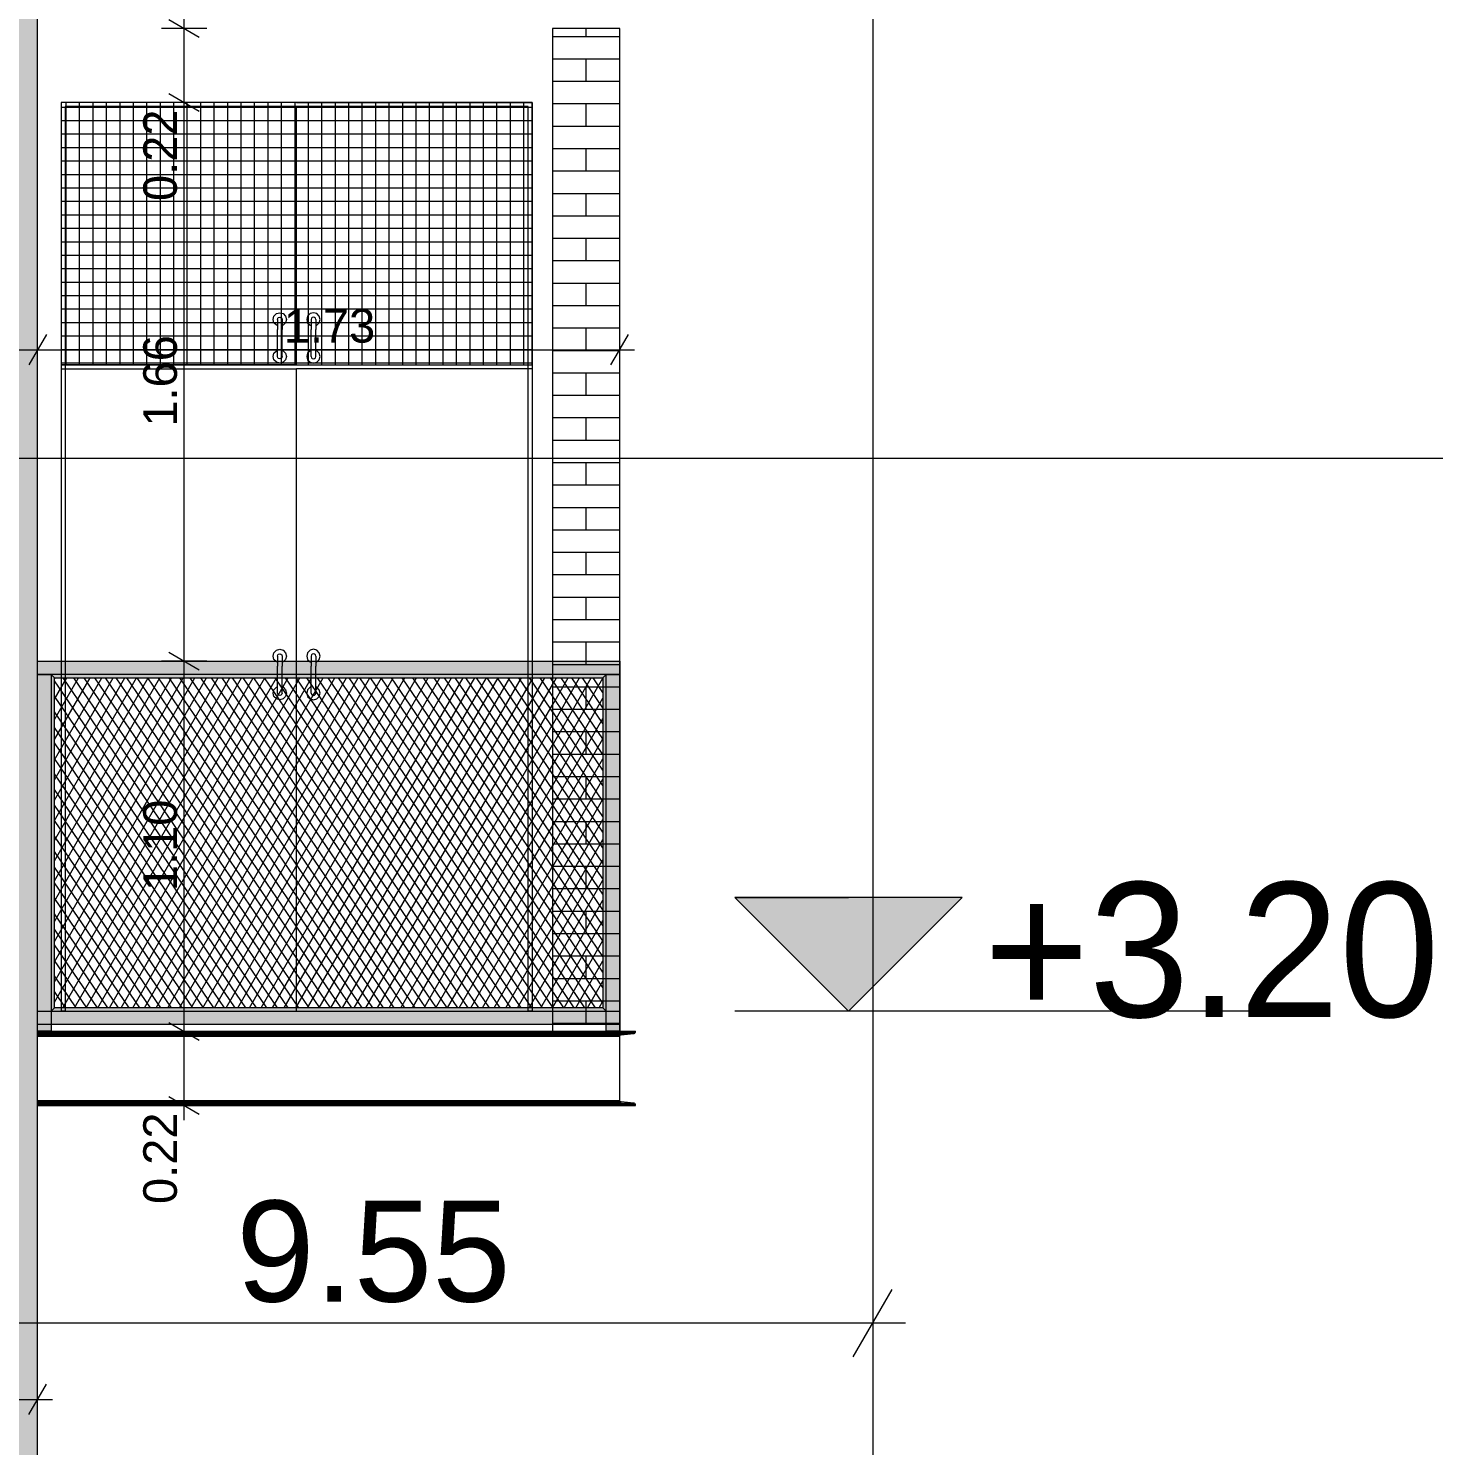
# Model space of a CAD drawing. Header units: millimetres. Extents: x 475206255 to 476720147, y 4620882299 to 4621447368.
# Drawn here: x 475391943 to 475396119, y 4621085616 to 4621089827 of the extents above; entities that cross this region are included whole.
import ezdxf

# ---------------------------------------------------------------- set-up
doc = ezdxf.new("R2010")
doc.units = ezdxf.units.MM
doc.header["$MEASUREMENT"] = 0
doc.set_wipeout_variables(frame=1)
doc.linetypes.add('Wipeout_Contour', pattern=[1000, 0, -1000])
for name, color, linetype, lineweight in [('0_Pen_No__1_Pen_No__250', 7, 'Continuous', 0), ('0_Pen_No__250_Pen_No__142', 142, 'Continuous', 0), ('Dimensioning - General_Pen_No__142', 142, 'Continuous', 0), ('New_2D Drafting - General_Pen_No__250', 7, 'Continuous', 0), ('New_2D Drafting - General_Pen_No__30_Pen_No__9_Pen_No__9_Pen_No__253', 252, 'Continuous', 0), ('New_2D Drafting - General_Pen_No__30_Pen_No__9_Pen_No__9_Pen_No__255', 255, 'Continuous', 0), ('New_2D Drafting - General_Pen_No__30_Pen_No__9_Pen_No__9_Pen_No__7', 7, 'Continuous', 0), ('New_2D Drafting - General_Pen_No__4', 7, 'Continuous', 0), ('New_2D Drafting - General_Pen_No__7', 7, 'Continuous', 0), ('New_reg_nak_Pen_No__7', 7, 'Continuous', 0), ('New_Structural - Bearing_Pen_No__1', 1, 'Continuous', 0), ('New_Structural - Bearing_Pen_No__250', 7, 'Continuous', 0), ('Structural - Bearing_Pen_No__7', 7, 'Continuous', 0), ('zoma_Pen_No__1', 1, 'Continuous', 0), ('zoma_Pen_No__1_Pen_No__142', 142, 'Continuous', 0), ('zoma_Pen_No__5_Pen_No__142', 142, 'Continuous', 0)]:
    doc.layers.add(name, color=color, linetype=linetype, lineweight=lineweight)
for name, color, linetype in [('Dimensioning - General', 7, 'Continuous'), ('New_2D Drafting - General_Pen_No__30_Pen_No__9_Pen_No__9', 7, 'Continuous'), ('zoma', 7, 'Continuous'), ('zoma_Pen_No__5', 7, 'Continuous')]:
    doc.layers.add(name, color=color, linetype=linetype)
doc.layers.add('New_2D Drafting - General_Pen_No__254', color=7, linetype='Continuous', lineweight=0, true_color=0xcccccc)
doc.layers.add('New_2D Drafting - General_Pen_No__30_Pen_No__9_Pen_No__9_Pen_No__254', color=7, linetype='Continuous', lineweight=0, true_color=0xcccccc)
doc.styles.add('GENERATED_STYLE_2', font='arial.ttf')
doc.styles.add('GENERATED_STYLE_4', font='ACADMTAV.TTF')
doc.dimstyles.new('GENERATED_STYLE__1', dxfattribs={"dimtxt": 100, "dimasz": 68.640772, "dimexe": 0.18, "dimexo": 0.0625, "dimgap": 0, "dimtad": 1, "dimlfac": 0.001, "dimzin": 0, "dimdsep": 46, "dimtxsty": 'GENERATED_STYLE_2', "dimblk": 'ARROWHEAD_2', "dimblk1": 'ARROWHEAD_2', "dimblk2": 'ARROWHEAD_2', "dimcen": 0.09, "dimse1": 1, "dimse2": 1, "dimclrd": 142, "dimclre": 142, "dimclrt": 142, "dimadec": 0, "dimazin": 0, "dimtfac": 1, "dimtdec": 4, "dimtmove": 0, "dimatfit": 3, "dimfxl": 1, "dimtolj": 1, "dimtzin": 0, "dimarcsym": 0})
doc.dimstyles.new('GENERATED_STYLE__13', dxfattribs={"dimtxt": 300, "dimasz": 152, "dimexe": 0.18, "dimexo": 3, "dimgap": 0, "dimtad": 1, "dimtih": 1, "dimtoh": 1, "dimlfac": 0.001, "dimzin": 0, "dimdsep": 46, "dimtxsty": 'GENERATED_STYLE_2', "dimblk": 'ARROWHEAD_2', "dimblk1": 'ARROWHEAD_2', "dimblk2": 'ARROWHEAD_2', "dimcen": 0.09, "dimclrd": 1, "dimclre": 1, "dimclrt": 1, "dimadec": 0, "dimazin": 0, "dimtfac": 1, "dimtdec": 4, "dimtmove": 0, "dimatfit": 3, "dimfxl": 1, "dimtolj": 1, "dimtzin": 0, "dimarcsym": 0})
doc.dimstyles.new('GENERATED_STYLE__18', dxfattribs={"dimtxt": 100, "dimasz": 68.640772, "dimexe": 0.18, "dimexo": 0.0625, "dimgap": 0, "dimtad": 1, "dimtih": 1, "dimtoh": 1, "dimlfac": 0.001, "dimzin": 0, "dimdsep": 46, "dimtxsty": 'GENERATED_STYLE_2', "dimblk": 'ARROWHEAD_2', "dimblk1": 'ARROWHEAD_2', "dimblk2": 'ARROWHEAD_2', "dimcen": 0.09, "dimse1": 1, "dimse2": 1, "dimclrd": 142, "dimclre": 142, "dimclrt": 142, "dimadec": 0, "dimazin": 0, "dimtfac": 1, "dimtdec": 4, "dimtmove": 0, "dimatfit": 3, "dimfxl": 1, "dimtolj": 1, "dimtzin": 0, "dimarcsym": 0})

# ---------------------------------------------------------------- blocks, each defined once
blk = doc.blocks.new('*D297', base_point=(475826095.8, 4621095193.2))
at = {"layer": 'zoma_Pen_No__1', "color": 1, "linetype": 'Continuous', "lineweight": 0, "transparency": 16777216}
for p, q in [((475391470.4, 4621086129.8), (475391470.4, 4621085829.8)), ((475394452.4, 4621086129.8), (475394452.4, 4621085829.8)), ((475391528.1, 4621086079.8), (475391412.7, 4621085879.8)), ((475394394.6, 4621085879.8), (475394510.1, 4621086079.8)), ((475391470.4, 4621085979.8), (475391372.6, 4621085979.8)), ((475394452.4, 4621085979.8), (475391470.4, 4621085979.8)), ((475394550.2, 4621085979.8), (475394452.4, 4621085979.8))]:
    blk.add_line(p, q, dxfattribs=at)
at = {"layer": 'zoma_Pen_No__1', "color": 1, "lineweight": 0, "transparency": 16777216, "insert": (475392561, 4621086039.8), "char_height": 300, "attachment_point": 7, "style": 'GENERATED_STYLE_2'}
blk.add_mtext('\\A1;{\\pql;\\fArial|b0|i0|c204|p0;\\W1.000000;9.55}', dxfattribs=at)
blk = doc.blocks.new('ARROWHEAD_2')
at = {"color": 0, "linetype": 'Continuous', "lineweight": 0}
for p, q in [((-0.378, -0.655), (0.378, 0.655)), ((0, 0), (-1, 0))]:
    blk.add_line(p, q, dxfattribs=at)
blk = doc.blocks.new('Line_7', base_point=(475390544.6, 4621088549.8))
at = {"layer": 'zoma_Pen_No__5_Pen_No__142', "color": 142, "linetype": 'Continuous', "lineweight": 0}
blk.add_line((475390644.6, 4621088549.8), (475404114.8, 4621088549.8), dxfattribs=at)
blk = doc.blocks.new('*D2054', base_point=(475826095.8, 4621095193.2))
at = {"layer": 'Dimensioning - General_Pen_No__142', "color": 142, "linetype": 'Continuous', "lineweight": 0, "transparency": 16777216}
for p, q in [((475388000.1, 4621085685.7), (475388000.1, 4621085821.2)), ((475391970.9, 4621085685.7), (475391970.9, 4621085821.2)), ((475388026.2, 4621085798.6), (475387974.1, 4621085708.3)), ((475391944.8, 4621085708.3), (475391997, 4621085798.6)), ((475388000.1, 4621085753.4), (475391970.9, 4621085753.4)), ((475391970.9, 4621085753.4), (475392015.1, 4621085753.4))]:
    blk.add_line(p, q, dxfattribs=at)
at = {"layer": 'Dimensioning - General_Pen_No__142', "color": 142, "lineweight": 0, "transparency": 16777216, "insert": (475389852.1, 4621085773.4), "char_height": 100, "attachment_point": 7, "style": 'GENERATED_STYLE_2'}
blk.add_mtext('\\A1;{\\pql;\\fArial|b0|i0|c204|p0;\\W1.000000;3.97}', dxfattribs=at)
blk = doc.blocks.new('*D2070', base_point=(475826095.8, 4621095193.2))
at = {"layer": 'Dimensioning - General_Pen_No__142', "color": 142, "linetype": 'Continuous', "lineweight": 0, "transparency": 16777216}
for p, q in [((475392361.2, 4621086873.1), (475392451.5, 4621086821)), ((475392474.1, 4621086847), (475392338.6, 4621086847)), ((475392406.3, 4621086627), (475392406.3, 4621086847)), ((475392361.2, 4621086653.1), (475392451.5, 4621086601)), ((475392474.1, 4621086627), (475392338.6, 4621086627)), ((475392406.3, 4621086582.9), (475392406.3, 4621086627))]:
    blk.add_line(p, q, dxfattribs=at)
at = {"layer": 'Dimensioning - General_Pen_No__142', "color": 142, "lineweight": 0, "transparency": 16777216, "insert": (475392386.3, 4621086334), "char_height": 100, "attachment_point": 7, "rotation": 90, "style": 'GENERATED_STYLE_2'}
blk.add_mtext('\\A1;{\\pql;\\fArial|b0|i0|c204|p0;\\W1.000000;0.22}', dxfattribs=at)
blk = doc.blocks.new('*D2071', base_point=(475826095.8, 4621095193.2))
at = {"layer": 'Dimensioning - General_Pen_No__142', "color": 142, "linetype": 'Continuous', "lineweight": 0, "transparency": 16777216}
for p, q in [((475392361.2, 4621087973.1), (475392451.5, 4621087921)), ((475392474.1, 4621087947.1), (475392338.6, 4621087947.1)), ((475392406.3, 4621086847), (475392406.3, 4621087947.1)), ((475392361.2, 4621086873.1), (475392451.5, 4621086821)), ((475392474.1, 4621086847), (475392338.6, 4621086847))]:
    blk.add_line(p, q, dxfattribs=at)
at = {"layer": 'Dimensioning - General_Pen_No__142', "color": 142, "lineweight": 0, "transparency": 16777216, "insert": (475392386.3, 4621087263.6), "char_height": 100, "attachment_point": 7, "rotation": 90, "style": 'GENERATED_STYLE_2'}
blk.add_mtext('\\A1;{\\pql;\\fArial|b0|i0|c204|p0;\\W1.000000;1.10}', dxfattribs=at)
blk = doc.blocks.new('*D2072', base_point=(475826095.8, 4621095193.2))
at = {"layer": 'Dimensioning - General_Pen_No__142', "color": 142, "linetype": 'Continuous', "lineweight": 0, "transparency": 16777216}
for p, q in [((475392474.1, 4621089607.1), (475392338.6, 4621089607.1)), ((475392361.2, 4621089633.1), (475392451.5, 4621089581)), ((475392406.3, 4621087947.1), (475392406.3, 4621089607.1)), ((475392361.2, 4621087973.1), (475392451.5, 4621087921)), ((475392474.1, 4621087947.1), (475392338.6, 4621087947.1))]:
    blk.add_line(p, q, dxfattribs=at)
at = {"layer": 'Dimensioning - General_Pen_No__142', "color": 142, "lineweight": 0, "transparency": 16777216, "char_height": 100, "attachment_point": 7, "rotation": 90, "style": 'GENERATED_STYLE_2'}
for s, insert in [('\\A1;{\\pql;\\fArial|b0|i0|c204|p0;\\W1.000000;0.22}', (475392386.3, 4621089314)), ('\\A1;{\\pql;\\fArial|b0|i0|c204|p0;\\W1.000000;1.66}', (475392386.3, 4621088643.6))]:
    blk.add_mtext(s, dxfattribs=dict(at, insert=insert))
blk = doc.blocks.new('*D2073', base_point=(475826095.8, 4621095193.2))
at = {"layer": 'Dimensioning - General_Pen_No__142', "color": 142, "linetype": 'Continuous', "lineweight": 0, "transparency": 16777216}
for p, q in [((475392361.2, 4621089853.1), (475392451.5, 4621089801)), ((475392474.1, 4621089827), (475392338.6, 4621089827)), ((475392406.3, 4621089607.1), (475392406.3, 4621089827)), ((475392474.1, 4621089607.1), (475392338.6, 4621089607.1)), ((475392361.2, 4621089633.1), (475392451.5, 4621089581))]:
    blk.add_line(p, q, dxfattribs=at)
blk = doc.blocks.new('*D2074', base_point=(475826095.8, 4621095193.2))
at = {"layer": 'Dimensioning - General_Pen_No__142', "color": 142, "linetype": 'Continuous', "lineweight": 0, "transparency": 16777216}
for p, q in [((475392361.2, 4621090073.1), (475392451.5, 4621090021)), ((475392474.1, 4621090047), (475392338.6, 4621090047)), ((475392406.3, 4621089827), (475392406.3, 4621090047)), ((475392361.2, 4621089853.1), (475392451.5, 4621089801)), ((475392474.1, 4621089827), (475392338.6, 4621089827))]:
    blk.add_line(p, q, dxfattribs=at)
blk = doc.blocks.new('*D2246', base_point=(475826095.8, 4621095193.2))
at = {"layer": 'Dimensioning - General_Pen_No__142', "color": 142, "linetype": 'Continuous', "lineweight": 0, "transparency": 16777216}
for p, q in [((475388000.1, 4621088804.3), (475388000.1, 4621088939.8)), ((475391970.9, 4621088804.3), (475391970.9, 4621088939.8)), ((475388026.2, 4621088917.2), (475387974.1, 4621088826.9)), ((475391997, 4621088917.2), (475391944.8, 4621088826.9)), ((475388000.1, 4621088872), (475391970.9, 4621088872))]:
    blk.add_line(p, q, dxfattribs=at)
at = {"layer": 'Dimensioning - General_Pen_No__142', "color": 142, "lineweight": 0, "transparency": 16777216, "insert": (475389852.1, 4621088892), "char_height": 100, "attachment_point": 7, "style": 'GENERATED_STYLE_2'}
blk.add_mtext('\\A1;{\\pql;\\fArial|b0|i0|c204|p0;\\W1.000000;3.97}', dxfattribs=at)
blk = doc.blocks.new('*D2247', base_point=(475826095.8, 4621095193.2))
at = {"layer": 'Dimensioning - General_Pen_No__142', "color": 142, "linetype": 'Continuous', "lineweight": 0, "transparency": 16777216}
for p, q in [((475391970.9, 4621088804.3), (475391970.9, 4621088939.8)), ((475393700.6, 4621088804.3), (475393700.6, 4621088939.8)), ((475391997, 4621088917.2), (475391944.8, 4621088826.9)), ((475393674.5, 4621088826.9), (475393726.7, 4621088917.2)), ((475391970.9, 4621088872), (475393700.6, 4621088872)), ((475393700.6, 4621088872), (475393744.8, 4621088872))]:
    blk.add_line(p, q, dxfattribs=at)
at = {"layer": 'Dimensioning - General_Pen_No__142', "color": 142, "lineweight": 0, "transparency": 16777216, "insert": (475392702.3, 4621088892), "char_height": 100, "attachment_point": 7, "style": 'GENERATED_STYLE_2'}
blk.add_mtext('\\A1;{\\pql;\\fArial|b0|i0|c204|p0;\\W1.000000;1.73}', dxfattribs=at)

msp = doc.modelspace()

# ---------------------------------------------------------------- hatches: boundary and pattern name
at = {"layer": '0_Pen_No__250_Pen_No__142', "linetype": 'Continuous', "lineweight": 0}
msp.add_hatch(color=142, dxfattribs=at).paths.add_polyline_path([(475394380.615, 4621086906.78), (475394718.144, 4621087244.473), (475394042.921, 4621087244.309)])
at = {"layer": 'New_2D Drafting - General_Pen_No__254', "linetype": 'Continuous', "lineweight": 0, "true_color": 0xcccccc}
h = msp.add_hatch(dxfattribs=at)
h.set_pattern_fill('GRID_100X100', color=254, style=0, pattern_type=2)
h.set_pattern_definition([(0, (475826095.757, 4621095193.19), (0, 40), []), (90, (475826095.757, 4621095193.19), (-40, 0), [])])
h.paths.add_polyline_path([(475392040.591, 4621088827.057), (475393440.591, 4621088827.057), (475393440.591, 4621089607.057), (475392040.591, 4621089607.057)])
at = {"layer": 'New_2D Drafting - General_Pen_No__30_Pen_No__9_Pen_No__9_Pen_No__254', "linetype": 'Continuous', "lineweight": 0, "true_color": 0xcccccc}
h = msp.add_hatch(dxfattribs=at)
h.set_pattern_fill('BRICK___RUNNING_BOND', color=254, style=0, pattern_type=2)
h.set_pattern_definition([(180, (475384300.59, 4621091916.26), (0, 66.64), []), (90, (475384300.6, 4621091916.26), (244.8, 0), [66.64, -66.64]), (90, (475384178.2, 4621091982.9), (244.8, 0), [66.64, -66.64])])
h.paths.add_polyline_path([(475391970.899, 4621083607.048), (475391970.899, 4621096906.641), (475376630.462, 4621096906.638), (475376630.452, 4621083607.048)])
h.paths.add_polyline_path([(475384900.596, 4621086627.05), (475380300.597, 4621086627.05), (475380300.597, 4621086847.05), (475380300.597, 4621089827.05), (475380300.597, 4621090047.084), (475380300.597, 4621096447.05), (475381110.597, 4621096447.05), (475384900.596, 4621096447.05), (475384900.596, 4621096227.05), (475381110.597, 4621096227.05), (475381110.597, 4621093247.084), (475382751.068, 4621093247.084), (475382751.068, 4621093807.044), (475381351.068, 4621093807.044), (475381351.068, 4621095807.044), (475383651.697, 4621095807.044), (475383651.697, 4621093807.044), (475383651.068, 4621093807.044), (475383651.068, 4621093247.084), (475384900.597, 4621093247.084), (475384900.597, 4621093027.05), (475381110.597, 4621093027.05), (475381110.597, 4621090047.084), (475382751.068, 4621090047.084), (475382751.068, 4621090607.044), (475381351.068, 4621090607.044), (475381351.068, 4621092607.044), (475383651.068, 4621092607.044), (475383651.068, 4621090047.084), (475384900.597, 4621090047.084), (475384900.597, 4621089827.05), (475381110.597, 4621089827.05), (475381110.597, 4621086847.05), (475382751.068, 4621086847.05), (475382751.068, 4621087407.044), (475381351.068, 4621087407.044), (475381351.068, 4621089407.044), (475382751.068, 4621089407.044), (475383651.068, 4621089407.044), (475383651.068, 4621086847.05), (475384900.596, 4621086847.05)], flags=0)
h.paths.add_polyline_path([(475383500.456, 4621084607.045), (475381900.456, 4621084607.045), (475381900.456, 4621086207.044), (475383500.456, 4621086207.044)], flags=0)
h.paths.add_polyline_path([(475388000.135, 4621094207.044), (475388000.135, 4621095807.045), (475387100.135, 4621095807.045), (475387100.135, 4621094207.044)], flags=0)
h.paths.add_polyline_path([(475387100.135, 4621089407.044), (475388000.135, 4621089407.044), (475388000.135, 4621087807.044), (475387100.135, 4621087807.044)], flags=0)
h.paths.add_polyline_path([(475387100.135, 4621092607.044), (475388000.135, 4621092607.044), (475388000.135, 4621091007.044), (475387100.135, 4621091007.044)], flags=0)
h.paths.add_polyline_path([(475385700.901, 4621084607.044), (475387300.901, 4621084607.044), (475387300.901, 4621086207.044), (475385700.901, 4621086207.044)], flags=0)
at = {"layer": 'New_2D Drafting - General_Pen_No__30_Pen_No__9_Pen_No__9_Pen_No__255', "linetype": 'Continuous', "lineweight": 0}
for points in [[(475392010.906, 4621086847.057), (475391970.899, 4621086847.057), (475391970.899, 4621087907.058), (475392010.906, 4621087907.058)], [(475392010.906, 4621086907.057), (475392020.906, 4621086917.057), (475392020.906, 4621087897.058), (475392010.906, 4621087907.058)]]:
    msp.add_hatch(color=255, dxfattribs=at).paths.add_polyline_path(points)

# ---------------------------------------------------------------- linework, layer by layer
at = {"layer": '0_Pen_No__1_Pen_No__250', "color": 7, "linetype": 'Continuous', "lineweight": 0, "flags": 128}
for points in [[(475394380.615, 4621086906.78), (475394042.921, 4621087244.309), (475394380.532, 4621087244.391)], [(475394380.615, 4621086906.78), (475394718.144, 4621087244.473), (475394380.532, 4621087244.391)], [(475395643.004, 4621086907.088), (475394043.004, 4621086906.698)]]:
    msp.add_lwpolyline(points, dxfattribs=at)
at = {"layer": '0_Pen_No__250_Pen_No__142', "color": 142, "linetype": 'Continuous', "lineweight": 0, "flags": 128}
msp.add_lwpolyline([(475394380.615, 4621086906.78), (475394718.144, 4621087244.473), (475394042.921, 4621087244.309)], close=True, dxfattribs=at)
at = {"layer": 'New_2D Drafting - General_Pen_No__250', "color": 7, "linetype": 'Continuous', "lineweight": 0, "flags": 128}
msp.add_lwpolyline([(475392040.591, 4621088827.057), (475393440.591, 4621088827.057), (475393440.591, 4621089607.057), (475392040.591, 4621089607.057)], close=True, dxfattribs=at)
at = {"layer": 'New_2D Drafting - General_Pen_No__30_Pen_No__9_Pen_No__9_Pen_No__7', "color": 7, "linetype": 'Continuous', "lineweight": 0, "flags": 128}
for points in [[(475391970.899, 4621083607.048), (475391970.899, 4621096906.641), (475376630.462, 4621096906.638), (475376630.452, 4621083607.048)], [(475392010.906, 4621086847.057), (475391970.899, 4621086847.057), (475391970.899, 4621087907.058), (475392010.906, 4621087907.058)], [(475392010.906, 4621086907.057), (475392020.906, 4621086917.057), (475392020.906, 4621087897.058), (475392010.906, 4621087907.058)]]:
    msp.add_lwpolyline(points, close=True, dxfattribs=at)
at = {"layer": 'New_reg_nak_Pen_No__7', "color": 7, "linetype": 'Continuous', "lineweight": 0}
msp.add_line((475393700.849, 4621086627.057), (475393747.175, 4621086627.057), dxfattribs=at)
at = {"layer": 'New_Structural - Bearing_Pen_No__1', "color": 1, "linetype": 'Continuous', "lineweight": 0}
msp.add_line((475394452.354, 4621101491.2), (475394452.354, 4621074759.874), dxfattribs=at)
at = {"layer": 'New_Structural - Bearing_Pen_No__250', "color": 7, "linetype": 'Continuous', "lineweight": 0}
for p, q in [((475392740.591, 4621089607.057), (475392040.591, 4621089607.057)), ((475392040.591, 4621089607.057), (475392040.591, 4621088827.057)), ((475393428.591, 4621089595.057), (475392052.591, 4621089595.057)), ((475392052.591, 4621089595.057), (475392052.591, 4621088827.057)), ((475392740.591, 4621089607.057), (475393440.591, 4621089607.057)), ((475392740.591, 4621088827.057), (475392740.591, 4621089595.057)), ((475393428.591, 4621088827.057), (475393428.591, 4621089595.057)), ((475393440.591, 4621089607.057), (475393440.591, 4621088827.057)), ((475392670.591, 4621088962.057), (475392673.271, 4621088972.057)), ((475392673.271, 4621088952.057), (475392670.591, 4621088962.057)), ((475392673.271, 4621088972.057), (475392680.591, 4621088979.377)), ((475392680.591, 4621088979.377), (475392690.591, 4621088982.057)), ((475392683.591, 4621088962.057), (475392684.529, 4621088965.557)), ((475392683.591, 4621088962.057), (475392683.591, 4621088958.038)), ((475392684.529, 4621088965.557), (475392687.091, 4621088968.119)), ((475392687.091, 4621088968.119), (475392690.591, 4621088969.057)), ((475392690.591, 4621088982.057), (475392700.591, 4621088979.377)), ((475392690.591, 4621088969.057), (475392694.091, 4621088968.119)), ((475392694.091, 4621088968.119), (475392696.653, 4621088965.557)), ((475392696.653, 4621088965.557), (475392697.591, 4621088962.057)), ((475392697.591, 4621088962.057), (475392697.591, 4621088958.038)), ((475392700.591, 4621088979.377), (475392707.912, 4621088972.057)), ((475392707.912, 4621088972.057), (475392710.591, 4621088962.057)), ((475392710.591, 4621088962.057), (475392707.912, 4621088952.057)), ((475392773.271, 4621088972.057), (475392770.591, 4621088962.057)), ((475392770.591, 4621088962.057), (475392773.271, 4621088952.057)), ((475392780.591, 4621088979.377), (475392773.271, 4621088972.057)), ((475392790.591, 4621088982.057), (475392780.591, 4621088979.377)), ((475392784.529, 4621088965.557), (475392783.591, 4621088962.057)), ((475392783.591, 4621088962.057), (475392783.591, 4621088958.038)), ((475392787.091, 4621088968.119), (475392784.529, 4621088965.557)), ((475392790.591, 4621088969.057), (475392787.091, 4621088968.119)), ((475392800.591, 4621088979.377), (475392790.591, 4621088982.057)), ((475392794.091, 4621088968.119), (475392790.591, 4621088969.057)), ((475392796.653, 4621088965.557), (475392794.091, 4621088968.119)), ((475392797.591, 4621088962.057), (475392796.653, 4621088965.557)), ((475392797.591, 4621088962.057), (475392797.591, 4621088958.038)), ((475392807.912, 4621088972.057), (475392800.591, 4621088979.377)), ((475392810.591, 4621088962.057), (475392807.912, 4621088972.057)), ((475392807.912, 4621088952.057), (475392810.591, 4621088962.057)), ((475392680.591, 4621088944.736), (475392673.271, 4621088952.057)), ((475392683.591, 4621088943.932), (475392680.591, 4621088944.736)), ((475392683.591, 4621088958.038), (475392683.591, 4621088947.057)), ((475392683.591, 4621088947.057), (475392683.591, 4621088932.057)), ((475392683.591, 4621088882.057), (475392683.591, 4621088932.057)), ((475392697.591, 4621088958.038), (475392697.591, 4621088947.057)), ((475392697.591, 4621088947.057), (475392697.591, 4621088932.057)), ((475392700.591, 4621088944.736), (475392697.591, 4621088943.932)), ((475392697.591, 4621088882.057), (475392697.591, 4621088932.057)), ((475392707.912, 4621088952.057), (475392700.591, 4621088944.736)), ((475392773.271, 4621088952.057), (475392780.591, 4621088944.736)), ((475392780.591, 4621088944.736), (475392783.591, 4621088943.932)), ((475392783.591, 4621088958.038), (475392783.591, 4621088947.057)), ((475392783.591, 4621088947.057), (475392783.591, 4621088932.057)), ((475392783.591, 4621088882.057), (475392783.591, 4621088932.057)), ((475392797.591, 4621088958.038), (475392797.591, 4621088947.057)), ((475392797.591, 4621088947.057), (475392797.591, 4621088932.057)), ((475392797.591, 4621088943.932), (475392800.591, 4621088944.736)), ((475392797.591, 4621088882.057), (475392797.591, 4621088932.057)), ((475392800.591, 4621088944.736), (475392807.912, 4621088952.057)), ((475392683.591, 4621088867.057), (475392683.591, 4621088882.057)), ((475392697.591, 4621088867.057), (475392697.591, 4621088882.057)), ((475392783.591, 4621088867.057), (475392783.591, 4621088882.057)), ((475392797.591, 4621088867.057), (475392797.591, 4621088882.057)), ((475392670.591, 4621088852.057), (475392673.271, 4621088862.057)), ((475392673.271, 4621088842.057), (475392670.591, 4621088852.057)), ((475392673.271, 4621088862.057), (475392680.591, 4621088869.377)), ((475392680.591, 4621088834.736), (475392673.271, 4621088842.057)), ((475392680.591, 4621088869.377), (475392683.591, 4621088870.181)), ((475392690.591, 4621088832.057), (475392680.591, 4621088834.736)), ((475392683.591, 4621088856.076), (475392683.591, 4621088867.057)), ((475392683.591, 4621088852.057), (475392683.591, 4621088856.076)), ((475392684.529, 4621088848.557), (475392683.591, 4621088852.057)), ((475392687.091, 4621088845.995), (475392684.529, 4621088848.557)), ((475392690.591, 4621088845.057), (475392687.091, 4621088845.995)), ((475392694.091, 4621088845.995), (475392690.591, 4621088845.057)), ((475392700.591, 4621088834.736), (475392690.591, 4621088832.057)), ((475392696.653, 4621088848.557), (475392694.091, 4621088845.995)), ((475392697.591, 4621088852.057), (475392696.653, 4621088848.557)), ((475392697.591, 4621088870.181), (475392700.591, 4621088869.377)), ((475392697.591, 4621088856.076), (475392697.591, 4621088867.057)), ((475392697.591, 4621088852.057), (475392697.591, 4621088856.076)), ((475392700.591, 4621088869.377), (475392707.912, 4621088862.057)), ((475392707.912, 4621088842.057), (475392700.591, 4621088834.736)), ((475392707.912, 4621088862.057), (475392710.591, 4621088852.057)), ((475392710.591, 4621088852.057), (475392707.912, 4621088842.057)), ((475392773.271, 4621088862.057), (475392770.591, 4621088852.057)), ((475392770.591, 4621088852.057), (475392773.271, 4621088842.057)), ((475392780.591, 4621088869.377), (475392773.271, 4621088862.057)), ((475392773.271, 4621088842.057), (475392780.591, 4621088834.736)), ((475392783.591, 4621088870.181), (475392780.591, 4621088869.377)), ((475392780.591, 4621088834.736), (475392790.591, 4621088832.057)), ((475392783.591, 4621088856.076), (475392783.591, 4621088867.057)), ((475392783.591, 4621088852.057), (475392783.591, 4621088856.076)), ((475392783.591, 4621088852.057), (475392784.529, 4621088848.557)), ((475392784.529, 4621088848.557), (475392787.091, 4621088845.995)), ((475392787.091, 4621088845.995), (475392790.591, 4621088845.057)), ((475392790.591, 4621088845.057), (475392794.091, 4621088845.995)), ((475392790.591, 4621088832.057), (475392800.591, 4621088834.736)), ((475392794.091, 4621088845.995), (475392796.653, 4621088848.557)), ((475392796.653, 4621088848.557), (475392797.591, 4621088852.057)), ((475392800.591, 4621088869.377), (475392797.591, 4621088870.181)), ((475392797.591, 4621088856.076), (475392797.591, 4621088867.057)), ((475392797.591, 4621088852.057), (475392797.591, 4621088856.076)), ((475392807.912, 4621088862.057), (475392800.591, 4621088869.377)), ((475392800.591, 4621088834.736), (475392807.912, 4621088842.057)), ((475392810.591, 4621088852.057), (475392807.912, 4621088862.057)), ((475392807.912, 4621088842.057), (475392810.591, 4621088852.057)), ((475392740.591, 4621088827.057), (475392040.591, 4621088827.057)), ((475392040.591, 4621088827.057), (475392040.591, 4621086907.057)), ((475392052.591, 4621088827.057), (475392040.591, 4621088827.057)), ((475392040.591, 4621088815.057), (475392740.591, 4621088815.057)), ((475392052.591, 4621088827.057), (475392052.591, 4621086907.057)), ((475392740.591, 4621088827.057), (475393440.591, 4621088827.057)), ((475392740.591, 4621086907.057), (475392740.591, 4621088815.057)), ((475393440.591, 4621088815.057), (475392740.591, 4621088815.057)), ((475393428.591, 4621086907.057), (475393428.591, 4621088827.057)), ((475393440.591, 4621088827.057), (475393440.591, 4621086907.057)), ((475392670.591, 4621087962.057), (475392673.271, 4621087972.057)), ((475392673.271, 4621087952.057), (475392670.591, 4621087962.057)), ((475392673.271, 4621087972.057), (475392680.591, 4621087979.377)), ((475392680.591, 4621087944.736), (475392673.271, 4621087952.057)), ((475392680.591, 4621087979.377), (475392690.591, 4621087982.057)), ((475392683.591, 4621087962.057), (475392684.529, 4621087965.557)), ((475392683.591, 4621087962.057), (475392683.591, 4621087958.038)), ((475392683.591, 4621087958.038), (475392683.591, 4621087947.057)), ((475392684.529, 4621087965.557), (475392687.091, 4621087968.119)), ((475392687.091, 4621087968.119), (475392690.591, 4621087969.057)), ((475392690.591, 4621087982.057), (475392700.591, 4621087979.377)), ((475392690.591, 4621087969.057), (475392694.091, 4621087968.119)), ((475392694.091, 4621087968.119), (475392696.653, 4621087965.557)), ((475392696.653, 4621087965.557), (475392697.591, 4621087962.057)), ((475392697.591, 4621087962.057), (475392697.591, 4621087958.038)), ((475392697.591, 4621087958.038), (475392697.591, 4621087947.057)), ((475392700.591, 4621087979.377), (475392707.912, 4621087972.057)), ((475392707.912, 4621087952.057), (475392700.591, 4621087944.736)), ((475392707.912, 4621087972.057), (475392710.591, 4621087962.057)), ((475392710.591, 4621087962.057), (475392707.912, 4621087952.057)), ((475392773.271, 4621087972.057), (475392770.591, 4621087962.057)), ((475392770.591, 4621087962.057), (475392773.271, 4621087952.057)), ((475392780.591, 4621087979.377), (475392773.271, 4621087972.057)), ((475392773.271, 4621087952.057), (475392780.591, 4621087944.736)), ((475392790.591, 4621087982.057), (475392780.591, 4621087979.377)), ((475392784.529, 4621087965.557), (475392783.591, 4621087962.057)), ((475392783.591, 4621087962.057), (475392783.591, 4621087958.038)), ((475392783.591, 4621087958.038), (475392783.591, 4621087947.057)), ((475392787.091, 4621087968.119), (475392784.529, 4621087965.557)), ((475392790.591, 4621087969.057), (475392787.091, 4621087968.119)), ((475392800.591, 4621087979.377), (475392790.591, 4621087982.057)), ((475392794.091, 4621087968.119), (475392790.591, 4621087969.057)), ((475392796.653, 4621087965.557), (475392794.091, 4621087968.119)), ((475392797.591, 4621087962.057), (475392796.653, 4621087965.557)), ((475392797.591, 4621087962.057), (475392797.591, 4621087958.038)), ((475392797.591, 4621087958.038), (475392797.591, 4621087947.057)), ((475392807.912, 4621087972.057), (475392800.591, 4621087979.377)), ((475392800.591, 4621087944.736), (475392807.912, 4621087952.057)), ((475392810.591, 4621087962.057), (475392807.912, 4621087972.057)), ((475392807.912, 4621087952.057), (475392810.591, 4621087962.057)), ((475392683.591, 4621087943.932), (475392680.591, 4621087944.736)), ((475392683.591, 4621087947.057), (475392683.591, 4621087932.057)), ((475392683.591, 4621087882.057), (475392683.591, 4621087932.057)), ((475392697.591, 4621087947.057), (475392697.591, 4621087932.057)), ((475392700.591, 4621087944.736), (475392697.591, 4621087943.932)), ((475392697.591, 4621087882.057), (475392697.591, 4621087932.057)), ((475392780.591, 4621087944.736), (475392783.591, 4621087943.932)), ((475392783.591, 4621087947.057), (475392783.591, 4621087932.057)), ((475392783.591, 4621087882.057), (475392783.591, 4621087932.057)), ((475392797.591, 4621087947.057), (475392797.591, 4621087932.057)), ((475392797.591, 4621087943.932), (475392800.591, 4621087944.736)), ((475392797.591, 4621087882.057), (475392797.591, 4621087932.057)), ((475392673.271, 4621087862.057), (475392680.591, 4621087869.377)), ((475392680.591, 4621087869.377), (475392683.591, 4621087870.181)), ((475392683.591, 4621087867.057), (475392683.591, 4621087882.057)), ((475392683.591, 4621087856.076), (475392683.591, 4621087867.057)), ((475392697.591, 4621087867.057), (475392697.591, 4621087882.057)), ((475392697.591, 4621087870.181), (475392700.591, 4621087869.377)), ((475392697.591, 4621087856.076), (475392697.591, 4621087867.057)), ((475392700.591, 4621087869.377), (475392707.912, 4621087862.057)), ((475392780.591, 4621087869.377), (475392773.271, 4621087862.057)), ((475392783.591, 4621087870.181), (475392780.591, 4621087869.377)), ((475392783.591, 4621087867.057), (475392783.591, 4621087882.057)), ((475392783.591, 4621087856.076), (475392783.591, 4621087867.057)), ((475392797.591, 4621087867.057), (475392797.591, 4621087882.057)), ((475392800.591, 4621087869.377), (475392797.591, 4621087870.181)), ((475392797.591, 4621087856.076), (475392797.591, 4621087867.057)), ((475392807.912, 4621087862.057), (475392800.591, 4621087869.377)), ((475392670.591, 4621087852.057), (475392673.271, 4621087862.057)), ((475392673.271, 4621087842.057), (475392670.591, 4621087852.057)), ((475392680.591, 4621087834.736), (475392673.271, 4621087842.057)), ((475392690.591, 4621087832.057), (475392680.591, 4621087834.736)), ((475392683.591, 4621087852.057), (475392683.591, 4621087856.076)), ((475392684.529, 4621087848.557), (475392683.591, 4621087852.057)), ((475392687.091, 4621087845.995), (475392684.529, 4621087848.557)), ((475392690.591, 4621087845.057), (475392687.091, 4621087845.995)), ((475392694.091, 4621087845.995), (475392690.591, 4621087845.057)), ((475392700.591, 4621087834.736), (475392690.591, 4621087832.057)), ((475392696.653, 4621087848.557), (475392694.091, 4621087845.995)), ((475392697.591, 4621087852.057), (475392696.653, 4621087848.557)), ((475392697.591, 4621087852.057), (475392697.591, 4621087856.076)), ((475392707.912, 4621087842.057), (475392700.591, 4621087834.736)), ((475392707.912, 4621087862.057), (475392710.591, 4621087852.057)), ((475392710.591, 4621087852.057), (475392707.912, 4621087842.057)), ((475392773.271, 4621087862.057), (475392770.591, 4621087852.057)), ((475392770.591, 4621087852.057), (475392773.271, 4621087842.057)), ((475392773.271, 4621087842.057), (475392780.591, 4621087834.736)), ((475392780.591, 4621087834.736), (475392790.591, 4621087832.057)), ((475392783.591, 4621087852.057), (475392783.591, 4621087856.076)), ((475392783.591, 4621087852.057), (475392784.529, 4621087848.557)), ((475392784.529, 4621087848.557), (475392787.091, 4621087845.995)), ((475392787.091, 4621087845.995), (475392790.591, 4621087845.057)), ((475392790.591, 4621087845.057), (475392794.091, 4621087845.995)), ((475392790.591, 4621087832.057), (475392800.591, 4621087834.736)), ((475392794.091, 4621087845.995), (475392796.653, 4621087848.557)), ((475392796.653, 4621087848.557), (475392797.591, 4621087852.057)), ((475392797.591, 4621087852.057), (475392797.591, 4621087856.076)), ((475392800.591, 4621087834.736), (475392807.912, 4621087842.057)), ((475392810.591, 4621087852.057), (475392807.912, 4621087862.057)), ((475392807.912, 4621087842.057), (475392810.591, 4621087852.057)), ((475392052.591, 4621086907.057), (475392040.591, 4621086907.057)), ((475393440.591, 4621086907.057), (475393428.591, 4621086907.057))]:
    msp.add_line(p, q, dxfattribs=at)
at = {"layer": 'Structural - Bearing_Pen_No__7', "color": 7, "linetype": 'Continuous', "lineweight": 0}
for p, q in [((475393742.712, 4621086840.677), (475393743.934, 4621086840.937)), ((475393743.934, 4621086840.937), (475393745.637, 4621086841.804)), ((475393745.637, 4621086841.804), (475393746.775, 4621086843.102)), ((475393746.775, 4621086843.102), (475393747.175, 4621086844.632)), ((475393747.175, 4621086844.632), (475393747.175, 4621086847.127)), ((475391970.901, 4621086641.452), (475393700.849, 4621086641.452)), ((475391970.901, 4621086637.497), (475393705.311, 4621086637.497)), ((475391970.901, 4621086633.507), (475393742.712, 4621086633.507)), ((475391970.901, 4621086629.552), (475393747.175, 4621086629.552)), ((475391970.901, 4621086627.057), (475393747.175, 4621086627.057)), ((475393701.248, 4621086639.992), (475393700.849, 4621086641.522)), ((475393702.386, 4621086638.694), (475393701.248, 4621086639.992)), ((475393704.089, 4621086637.827), (475393702.386, 4621086638.694)), ((475393705.311, 4621086637.567), (475393704.089, 4621086637.827)), ((475393742.712, 4621086633.577), (475393705.311, 4621086637.567)), ((475393743.934, 4621086633.318), (475393742.712, 4621086633.577)), ((475393745.637, 4621086632.451), (475393743.934, 4621086633.318)), ((475393746.775, 4621086631.153), (475393745.637, 4621086632.451)), ((475393747.175, 4621086629.622), (475393746.775, 4621086631.153)), ((475393747.175, 4621086627.127), (475393747.175, 4621086629.622))]:
    msp.add_line(p, q, dxfattribs=at)

# ---------------------------------------------------------------- texts
at = {"layer": 'zoma_Pen_No__1_Pen_No__142', "color": 142, "linetype": 'Continuous', "lineweight": 0, "insert": (475394782.929, 4621086883.833), "char_height": 400, "attachment_point": 7, "rotation": 0.013987, "style": 'GENERATED_STYLE_4'}
msp.add_mtext('\\A1;{\\pql;\\fAcadMtavr|b0|i0|c0|p0;\\W1.000000;+\\fAcadMtavr|b0|i0|c0|p0;\\W1.000000;3\\fAcadMtavr|b0|i0|c0|p0;\\W1.000000;.20}', dxfattribs=at)

# ---------------------------------------------------------------- dimensions: what is measured, and where the dimension line sits
at = {"layer": 'Dimensioning - General', "color": 142, "linetype": 'Continuous', "lineweight": 0}
for base, p1, p2, picture, middle in [((475391970.899, 4621085753.437), (475388000.135, 4621096637.234), (475391970.899, 4621096982.809), '*D2054', (475389981.515, 4621085823.437)), ((475391970.899, 4621088872.046), (475388000.135, 4621089286.723), (475391970.899, 4621089632.298), '*D2246', (475389981.515, 4621088942.046))]:
    dim = msp.add_linear_dim(base=base, p1=p1, p2=p2, dimstyle='GENERATED_STYLE__18', dxfattribs=at)
    dim.commit()
    dim.dimension.update_dxf_attribs({"geometry": picture, "text_midpoint": middle, "dimtype": 160})
for base, p1, p2, picture, middle in [((475392406.35, 4621090047.05), (475384946.922, 4621089827.05), (475384946.922, 4621090047.05), '*D2074', (475392336.35, 4621090202.61)), ((475392406.35, 4621089827.05), (475393440.591, 4621089607.057), (475384946.922, 4621089827.05), '*D2073', (475392336.35, 4621089443.493)), ((475392406.35, 4621089607.057), (475384900.597, 4621087947.077), (475393440.591, 4621089607.057), '*D2072', (475392336.35, 4621088773.065)), ((475392406.35, 4621087947.077), (475384946.922, 4621086847.05), (475384900.597, 4621087947.077), '*D2071', (475392336.35, 4621087393.062)), ((475392406.35, 4621086847.05), (475384946.922, 4621086627.05), (475384946.922, 4621086847.05), '*D2070', (475392336.35, 4621086463.486))]:
    dim = msp.add_linear_dim(base=base, p1=p1, p2=p2, angle=90, dimstyle='GENERATED_STYLE__1', dxfattribs=at)
    dim.commit()
    dim.dimension.update_dxf_attribs({"geometry": picture, "text_midpoint": middle, "dimtype": 160, "text_rotation": 90})
at = {"layer": 'zoma', "color": 1, "linetype": 'Continuous', "lineweight": 0}
dim = msp.add_linear_dim(base=(475391470.402, 4621085979.84), p1=(475394452.354, 4621085886.775), p2=(475391470.402, 4621085979.84), angle=180, text='9.55', dimstyle='GENERATED_STYLE__13', dxfattribs=at)
dim.commit()
dim.dimension.update_dxf_attribs({"geometry": '*D297', "text_midpoint": (475392949.372, 4621086189.84), "dimtype": 160})

# ---------------------------------------------------------------- wipeouts: each hides what was drawn before it
at = {"color": 254, "linetype": 'Wipeout_Contour', "lineweight": 0, "ltscale": 18581907972.78549}
msp.add_wipeout([(475393700.591, 4621089827.046), (475393500.591, 4621089827.046), (475393500.591, 4621086847.057), (475393700.591, 4621086847.057)], dxfattribs=at).dxf.layer = 'New_2D Drafting - General_Pen_No__30_Pen_No__9_Pen_No__9'

# ---------------------------------------------------------------- next in the draw order: hatches: boundary and pattern name
at = {"layer": 'New_2D Drafting - General_Pen_No__30_Pen_No__9_Pen_No__9_Pen_No__253', "linetype": 'Continuous', "lineweight": 0}
h = msp.add_hatch(dxfattribs=at)
h.set_pattern_fill('BRICK___RUNNING_BOND', color=252, style=0, pattern_type=2)
h.set_pattern_definition([(180, (475393600.59, 4621088337.08), (0, 66.64), []), (90, (475393600.6, 4621088337.08), (244.8, 0), [66.64, -66.64]), (90, (475393478.2, 4621088403.72), (244.8, 0), [66.64, -66.64])])
h.paths.add_polyline_path([(475393700.591, 4621089827.046), (475393500.591, 4621089827.046), (475393500.591, 4621086847.057), (475393700.591, 4621086847.057)])
at = {"layer": 'New_2D Drafting - General_Pen_No__30_Pen_No__9_Pen_No__9_Pen_No__255', "linetype": 'Continuous', "lineweight": 0}
for points in [[(475393700.591, 4621087947.058), (475393700.591, 4621087907.058), (475391970.899, 4621087907.058), (475391970.899, 4621087947.058)], [(475393650.585, 4621087897.058), (475393660.585, 4621087907.058), (475392010.906, 4621087907.058), (475392020.906, 4621087897.058)], [(475393650.585, 4621086917.057), (475393660.585, 4621086907.057), (475393660.585, 4621087907.058), (475393650.585, 4621087897.058)], [(475393700.591, 4621086847.057), (475393660.585, 4621086847.057), (475393660.585, 4621087907.058), (475393700.591, 4621087907.058)], [(475393700.591, 4621086907.057), (475393700.591, 4621086867.057), (475391970.899, 4621086867.057), (475391970.899, 4621086907.057)], [(475393660.585, 4621086907.057), (475393650.585, 4621086917.057), (475392020.906, 4621086917.057), (475392010.906, 4621086907.057)]]:
    msp.add_hatch(color=255, dxfattribs=at).paths.add_polyline_path(points)
at = {"layer": 'New_2D Drafting - General_Pen_No__7', "linetype": 'Continuous', "lineweight": 0}
h = msp.add_hatch(dxfattribs=at)
h.set_pattern_fill('BATT_INSULATION', style=0, pattern_type=2)
h.set_pattern_definition([(60, (475826095.757, 4621095193.19), (-25.9807621, 15), []), (124.306619, (475826095.757, 4621095193.19), (23.8156986, 11.25), [])])
h.paths.add_polyline_path([(475392020.906, 4621087897.058), (475393650.585, 4621087897.058), (475393650.585, 4621086917.057), (475392020.906, 4621086917.057)])

# ---------------------------------------------------------------- next in the draw order: linework, layer by layer
at = {"layer": 'New_2D Drafting - General_Pen_No__30_Pen_No__9_Pen_No__9_Pen_No__7', "color": 7, "linetype": 'Continuous', "lineweight": 0, "flags": 128}
for points in [[(475393700.591, 4621089827.046), (475393500.591, 4621089827.046), (475393500.591, 4621086847.057), (475393700.591, 4621086847.057)], [(475393700.591, 4621087947.058), (475393700.591, 4621087907.058), (475391970.899, 4621087907.058), (475391970.899, 4621087947.058)], [(475393650.585, 4621087897.058), (475393660.585, 4621087907.058), (475392010.906, 4621087907.058), (475392020.906, 4621087897.058)], [(475393650.585, 4621086917.057), (475393660.585, 4621086907.057), (475393660.585, 4621087907.058), (475393650.585, 4621087897.058)], [(475393700.591, 4621086847.057), (475393660.585, 4621086847.057), (475393660.585, 4621087907.058), (475393700.591, 4621087907.058)], [(475393700.591, 4621086907.057), (475393700.591, 4621086867.057), (475391970.899, 4621086867.057), (475391970.899, 4621086907.057)], [(475393660.585, 4621086907.057), (475393650.585, 4621086917.057), (475392020.906, 4621086917.057), (475392010.906, 4621086907.057)]]:
    msp.add_lwpolyline(points, close=True, dxfattribs=at)
at = {"layer": 'New_2D Drafting - General_Pen_No__4', "color": 7, "linetype": 'Continuous', "lineweight": 0, "flags": 128}
msp.add_lwpolyline([(475392020.906, 4621087897.058), (475393650.585, 4621087897.058), (475393650.585, 4621086917.057), (475392020.906, 4621086917.057)], close=True, dxfattribs=at)
at = {"layer": 'New_reg_nak_Pen_No__7', "color": 7, "linetype": 'Continuous', "lineweight": 0}
msp.add_line((475393700.849, 4621086847.057), (475393747.175, 4621086847.057), dxfattribs=at)
at = {"layer": 'Structural - Bearing_Pen_No__7', "color": 7, "linetype": 'Continuous', "lineweight": 0}
for p, q in [((475391970.899, 4621086847.057), (475393747.175, 4621086847.057)), ((475391970.899, 4621086844.562), (475393747.175, 4621086844.562)), ((475391970.899, 4621086840.607), (475393742.712, 4621086840.607)), ((475391970.899, 4621086836.617), (475393705.311, 4621086836.617)), ((475391970.899, 4621086832.662), (475393700.849, 4621086832.662)), ((475393700.849, 4621086832.732), (475393701.248, 4621086834.263)), ((475393700.849, 4621086641.522), (475393700.849, 4621086832.732)), ((475393701.248, 4621086834.263), (475393702.386, 4621086835.561)), ((475393702.386, 4621086835.561), (475393704.089, 4621086836.428)), ((475393704.089, 4621086836.428), (475393705.311, 4621086836.687)), ((475393705.311, 4621086836.687), (475393742.712, 4621086840.677))]:
    msp.add_line(p, q, dxfattribs=at)

# ---------------------------------------------------------------- next in the draw order: block references
at = {"layer": 'zoma_Pen_No__5', "color": 142, "linetype": 'Continuous', "lineweight": 0}
msp.add_blockref('Line_7', (475390544.597, 4621088549.845), dxfattribs=at)

# ---------------------------------------------------------------- next in the draw order: dimensions: what is measured, and where the dimension line sits
at = {"layer": 'Dimensioning - General', "color": 142, "linetype": 'Continuous', "lineweight": 0}
dim = msp.add_linear_dim(base=(475393700.591, 4621088872.046), p1=(475391970.899, 4621089632.298), p2=(475393700.591, 4621089615.235), dimstyle='GENERATED_STYLE__18', dxfattribs=at)
dim.commit()
dim.dimension.update_dxf_attribs({"geometry": '*D2247', "text_midpoint": (475392831.743, 4621088942.046), "dimtype": 160})

doc.saveas('drawing.dxf')
